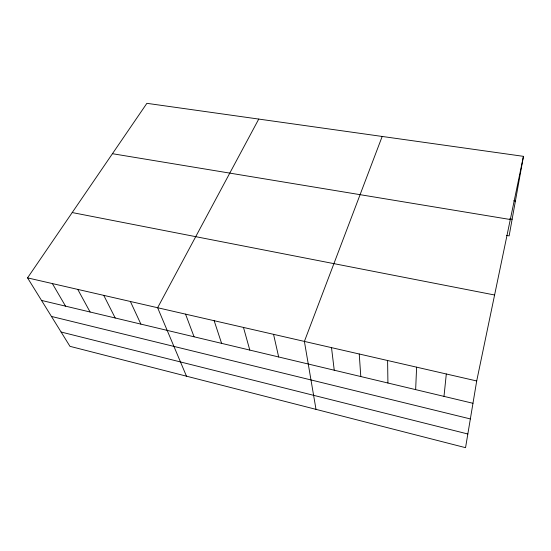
<?xml version="1.0" encoding="UTF-8"?>
<svg xmlns="http://www.w3.org/2000/svg" width="551" height="551" viewBox="0 0 551 551"><rect width="100%" height="100%" fill="white"/><g stroke="black" fill="none" stroke-linecap="round" stroke-linejoin="round"><path stroke-width="0.83" d="M415.647 389.619L416.618 367.173M443.989 396.376L446.31 373.984M523.45 156.346L476.705 380.961L465.547 447.674L69.963 346.331L27.55 277.876L146.883 103.326L523.45 156.346L509.131 235.89L506.617 235.456M382.18 136.455L304.393 341.413L316.005 409.365M258.75 119.078L157.627 307.733L186.472 376.175M513.752 200.805L515.399 201.06M509.647 218.788L512.134 219.202M112.445 153.701L510.302 219.518M72.209 212.555L494.591 294.999M27.55 277.876L476.705 380.961M41.525 300.426L472.972 403.291M51.443 316.439L470.354 418.932M61.099 332.019L467.84 433.988M52.366 283.572L65.541 306.156M77.767 289.406L90.095 312.011M103.76 295.37L115.207 317.996M130.373 301.473L140.891 324.119M185.542 314.139L194.069 336.792M214.153 320.703L221.598 343.356M243.48 327.439L249.796 350.078M273.551 334.333L278.668 356.965M331.509 347.64L334.243 370.217M359.238 354.004L360.795 376.547M387.601 360.512L387.925 383.014"/></g></svg>
